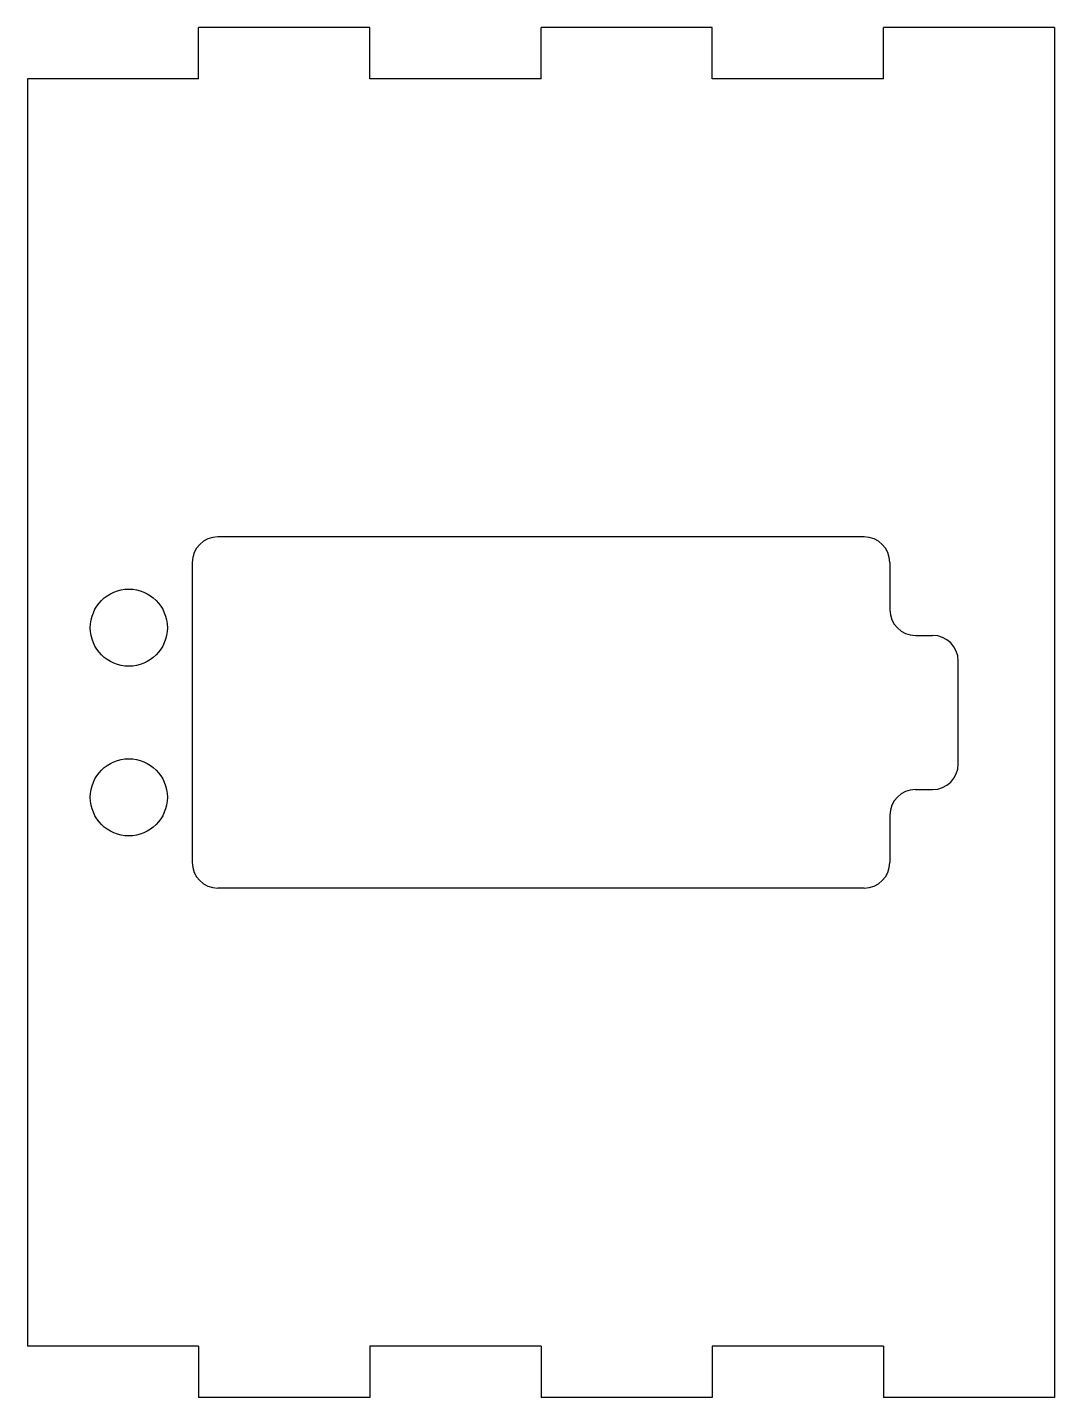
# Model space of a CAD drawing. Extents: x -60 to 0, y -80 to 0.
import ezdxf

# ---------------------------------------------------------------- set-up
doc = ezdxf.new("R2010")
doc.units = 0
doc.layers.add('VISIBLE', color=7, linetype='CONTINUOUS')

msp = doc.modelspace()

# ---------------------------------------------------------------- linework, layer by layer
at = {"layer": 'VISIBLE'}
for p, q in [((-40, 0), (-50, 0)), ((-50, -3), (-50, 0)), ((-40, -3), (-40, 0)), ((-20, 0), (-30, 0)), ((-30, -3), (-30, 0)), ((-20, -3), (-20, 0)), ((0, 0), (-10, 0)), ((-10, -3), (-10, 0)), ((0, 0), (0, -80)), ((-50, -3), (-60, -3)), ((-60, -3), (-60, -77)), ((-30, -3), (-40, -3)), ((-10, -3), (-20, -3)), ((-11.125, -29.75), (-48.875, -29.75)), ((-50.375, -31.25), (-50.375, -48.75)), ((-9.625, -31.25), (-9.625, -34)), ((-8.125, -35.5), (-7.125, -35.5)), ((-5.625, -43), (-5.625, -37)), ((-8.125, -44.5), (-7.125, -44.5)), ((-9.625, -46), (-9.625, -48.75)), ((-11.125, -50.25), (-48.875, -50.25)), ((-50, -77), (-60, -77)), ((-50, -77), (-50, -80)), ((-40, -77), (-40, -80)), ((-30, -77), (-40, -77)), ((-30, -77), (-30, -80)), ((-20, -77), (-20, -80)), ((-10, -77), (-20, -77)), ((-10, -77), (-10, -80)), ((-40, -80), (-50, -80)), ((-20, -80), (-30, -80)), ((0, -80), (-10, -80))]:
    msp.add_line(p, q, dxfattribs=at)
for centre in [(-54.075, -35.047), (-54.075, -44.953)]:
    msp.add_circle(centre, 2.25, dxfattribs=at)
for centre, start, end in [((-48.875, -31.25), 90, 180), ((-11.125, -31.25), 0, 90), ((-8.125, -34), 180, 270), ((-7.125, -37), 0, 90), ((-7.125, -43), 270, 0), ((-8.125, -46), 90, 180), ((-48.875, -48.75), 180, 270), ((-11.125, -48.75), 270, 0)]:
    msp.add_arc(centre, 1.5, start, end, dxfattribs=at)

doc.saveas('drawing.dxf')
